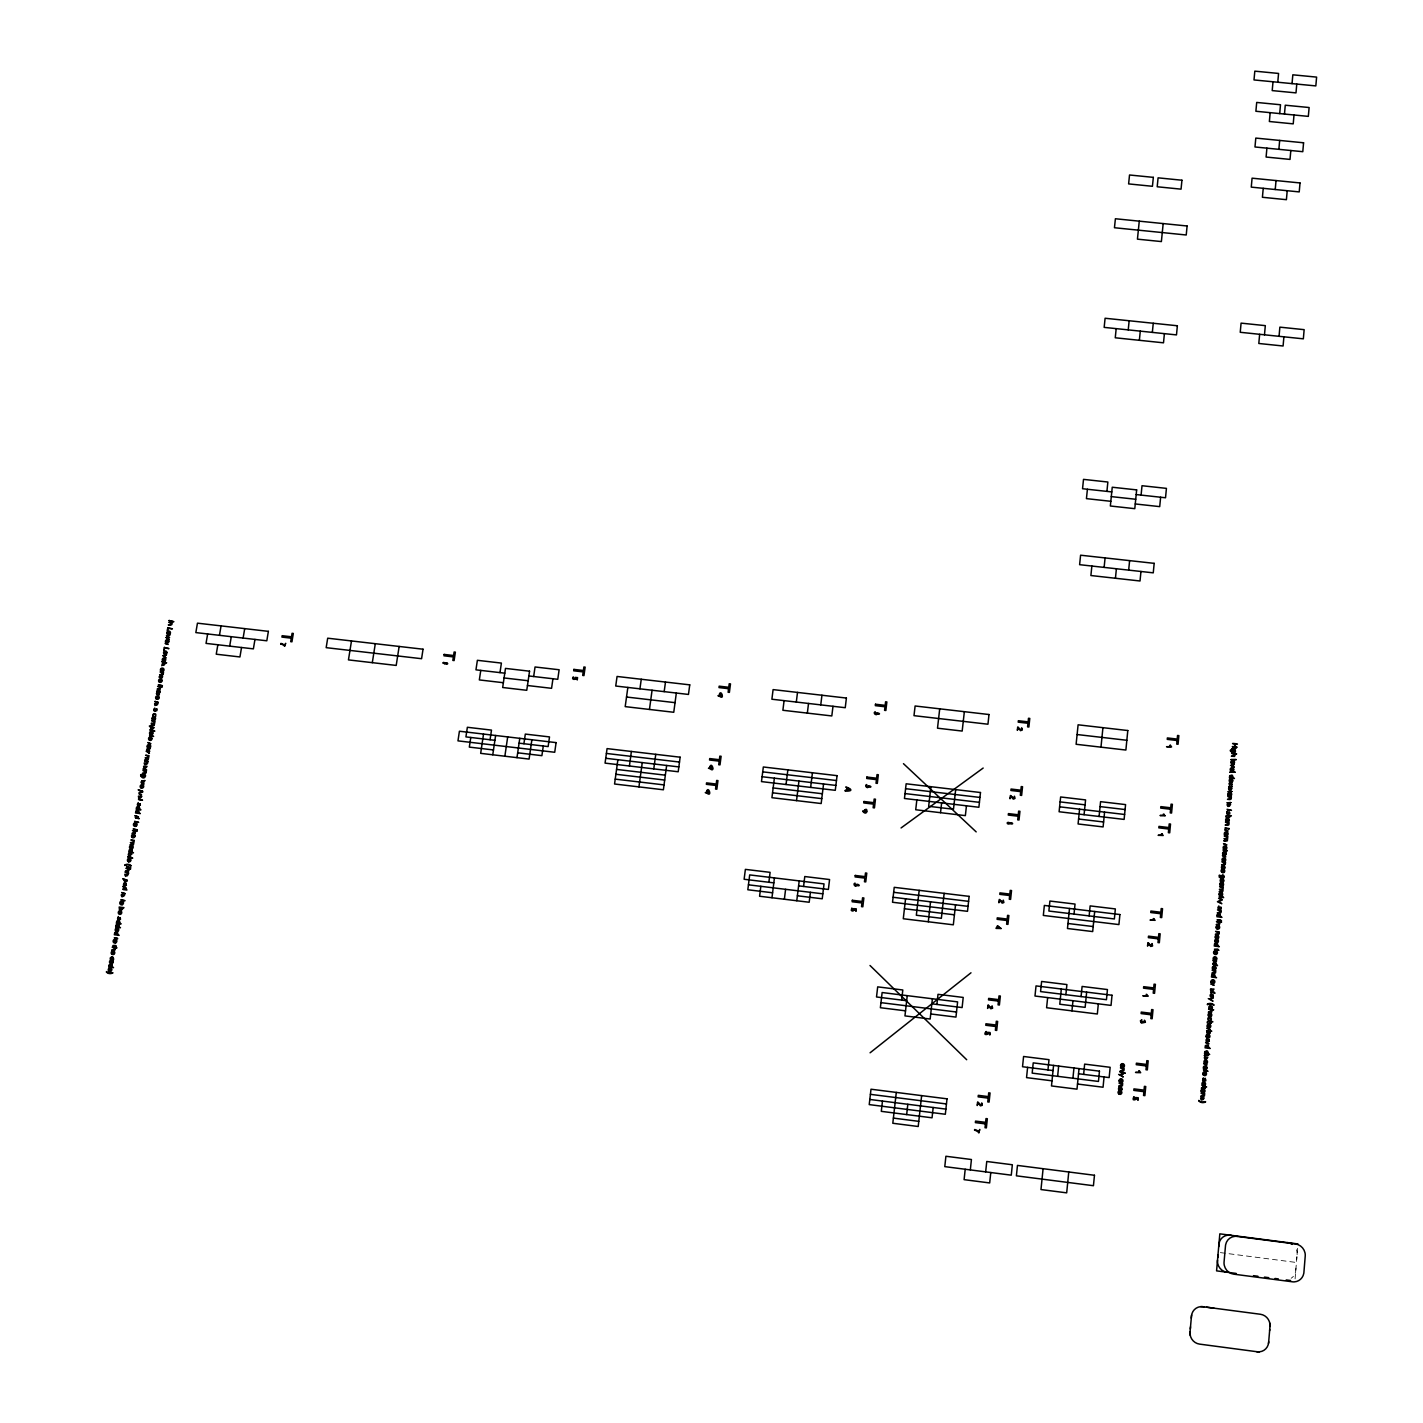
<?xml version="1.0" encoding="UTF-8"?>
<svg xmlns="http://www.w3.org/2000/svg" width="1423" height="1423" viewBox="0 0 1423 1423"><rect width="100%" height="100%" fill="white"/><g stroke="black" fill="none" stroke-linecap="round" stroke-linejoin="round"><path stroke-width="0.75" stroke-dasharray="5 3.75" d="M1295.09 1278.886L1297.598 1248.327M1295.979 1268.124L1295.784 1270.454A11.188 10.655 57.2 0 1 1295.659 1271.486A10.85 10.352 57.2 0 1 1291.141 1278.263M1296.673 1259.711L1296.869 1257.203M1220.383 1252.614L1296.442 1262.486M1297.082 1254.677A11.331 10.797 56.6 0 0 1296.887 1251.279A10.815 10.317 56.6 0 0 1294.663 1246.673"/><path stroke-width="1.5" d="M155.089 709.348L155.089 709.383A4.945 4.66 -43.3 0 0 155.143 710.504L154.645 710.433M118.803 917.799L118.803 917.977A5.052 4.785 -52 0 0 118.838 919.08M1143.363 1021.554L1144.821 1022.283L1144.412 1020.202L1145.426 1022.265L1141.424 1023.101L1140.374 1020.86L1141.886 1019.811L1140.944 1021.927L1142.865 1021.625M162.667 659.81L164.019 658.6L163.574 661.161M163.894 652.837L165.246 651.627L164.801 654.189M165.868 641.488L167.22 640.279L166.776 642.822M157.099 691.809L158.451 690.6L158.006 693.161M854.031 909.493C852.128 912.855 851.915 907.412 851.843 908.07C849.353 913.477 855.472 909.706 855.65 909.279L855.988 911.343L856.29 908.87L853.64 908.639M119.301 917.853L119.301 917.977A6.439 6.083 -52.1 0 0 119.301 919.133L119.745 919.151M125.206 883.896L125.206 883.968A6.421 6.066 -50.7 0 0 125.188 885.231M133.264 843.803L130.382 842.612L133.193 842.274M139.134 803.853L139.134 803.924A6.35 6.012 -47.3 0 0 139.134 805.169L139.579 805.187M1010.383 822.761C1012.589 822.174 1014.19 824.86 1010.188 823.757C1006.239 825.269 1006.168 820.893 1009.903 822.832M155.587 709.294L155.587 709.401A6.279 5.941 -43.3 0 0 155.587 710.557M1227.071 839.908L1223.94 838.698L1226.839 838.36M162.845 673.773L160.105 671.976L163.52 672.368L163.111 674.555M171.507 623.95L168.786 622.171L172.183 622.562L171.756 624.75M1220.596 911.787L1217.519 909.902L1221.183 910.346L1220.934 912.694M1224.918 863.708L1221.859 861.804L1225.523 862.231L1225.239 864.597M1228.494 823.953L1225.434 822.12L1229.081 822.547L1228.832 824.86M1215.171 972.051L1212.094 970.166L1215.776 970.611L1215.527 972.958M1218.657 933.292L1215.58 931.371L1219.262 931.816L1218.977 934.2M1122.071 1084.984L1118.976 1083.063L1122.676 1083.526L1122.409 1085.891M1123.53 1069.883L1120.435 1067.908L1124.134 1068.371L1123.832 1070.79M156.85 705.15L157.971 703.656L156.299 703.638A8.36 7.898 -43.2 0 0 155.943 704.349A4.002 3.771 -43.1 0 1 155.676 704.901C155.552 703.247 153.933 702.073 154.982 705.595M163.77 665.359L164.926 663.954L163.218 663.865A8.325 7.862 -41.5 0 0 162.88 664.577M123.57 896.383L124.708 894.818L123.018 894.836A8.538 8.076 -51.2 0 0 122.663 895.583A4.091 3.86 -51.1 0 1 122.396 896.134C122.609 893.946 119.888 894.053 122.111 896.935M127.145 875.874L128.283 874.345L126.576 874.327A8.52 8.058 -50.4 0 0 126.238 875.056A4.073 3.842 -50.2 0 1 125.953 875.625M140.717 797.805L141.855 796.293L140.166 796.275A8.449 7.987 -47.1 0 0 139.828 797.005A4.038 3.824 -47 0 1 139.543 797.556C139.721 795.421 137.088 795.368 139.241 798.356M145.929 767.886L147.067 766.374L145.377 766.374A8.413 7.969 -45.8 0 0 145.021 767.086A4.02 3.807 -45.7 0 1 144.755 767.637C144.861 765.734 142.282 765.449 144.452 768.42M146.516 764.525L147.672 763.119L145.964 763.013A8.413 7.969 -45.7 0 0 145.608 763.742A4.02 3.807 -45.6 0 1 145.342 764.276C145.484 762.212 142.905 762.159 145.039 765.076M148.028 758.993L145.146 757.872L147.939 757.534M1204.107 1095.159L1200.994 1093.131L1204.712 1093.593L1204.409 1096.066M1222.499 890.638L1219.369 889.357L1222.321 889.001M1230.806 798.356L1227.747 796.435L1231.393 796.862L1231.162 799.086M1268.693 1341.764L1268.64 1342.423A11.277 10.726 60.6 0 1 1268.498 1343.472M1269.618 1330.718L1269.725 1329.456M1217.75 1257.612L1217.963 1255.104M1218.693 1246.726L1218.906 1244.396A11.117 10.637 58.2 0 1 1219.049 1243.364A10.779 10.317 58.2 0 1 1228.12 1235.146A10.672 10.21 58.2 0 1 1229.543 1235.128A16.293 15.6 58.4 0 1 1230.326 1235.217L1231.393 1235.342M1287.21 190.718L1286.41 199.682L1262.414 197.281L1263.233 188.316M1290.821 150.5L1290.021 159.412L1266.096 157.046L1266.915 148.152M1294.005 114.996L1293.222 123.854L1269.369 121.506L1270.17 112.666M1296.78 84.082L1295.997 92.886L1272.198 90.592L1273.016 81.769M1205.494 1101.811L1204.943 1101.615A5.959 5.745 51.8 0 1 1202.079 1101.989A6.635 6.404 51.8 0 1 1198.824 1100.495M1279.046 336.326L1279.864 327.148L1304.144 329.656L1303.343 338.834L1240.233 332.288L1241.087 323.128L1265.314 325.636L1264.478 334.814M1190.322 1328.922L1190.5 1326.805M1191.282 1318.125L1191.478 1315.99A11.206 10.708 61.8 0 1 1191.62 1314.959M1283.902 336.824L1283.084 346.002L1258.804 343.477L1259.64 334.298M1277.765 82.232L1278.565 73.445L1254.819 71.15L1254.001 79.937L1315.83 85.914L1316.613 77.109L1292.831 74.814L1292.031 83.619M1279.704 113.591L1280.504 104.751L1256.705 102.438L1255.886 111.261L1308.324 116.384L1309.124 107.525L1285.271 105.213L1284.471 114.053M1275.221 189.508L1276.04 180.561M1278.868 149.326L1279.668 140.432M1198.806 1100.513L1198.771 1100.975A5.834 5.639 51.9 0 0 1205.566 1101.936M1207.504 1004.264L1207.451 1004.727A6.564 6.35 46.2 0 1 1210.902 1004.051A5.817 5.639 46.2 0 1 1213.499 1005.065L1214.175 1005.1A5.745 5.567 46.1 0 0 1207.398 1004.104M1204.32 1075.379C1205.619 1070.398 1202.15 1073.173 1203.733 1075.29M1204.854 1069.385C1206.117 1064.404 1202.702 1067.286 1204.285 1069.296M1208.607 1027.637C1209.852 1022.675 1206.473 1025.521 1208.038 1027.548M1209.621 1016.538C1210.813 1011.611 1207.469 1014.421 1209.034 1016.449M1213.837 969.614C1215.011 964.705 1211.702 967.515 1213.268 969.525M1214.691 960.187C1215.9 955.26 1212.574 958.106 1214.121 960.098M1216.274 942.542C1217.483 937.65 1214.139 940.443 1215.704 942.453M1216.629 938.629C1217.892 933.773 1214.477 936.512 1216.06 938.54M1217.501 928.863C1218.8 924.007 1215.367 926.729 1216.932 928.774M1220.489 895.743C1221.503 890.923 1218.408 893.697 1219.92 895.654M1221.717 882.153C1222.891 877.315 1219.618 880.108 1221.147 882.082M1222.588 872.477C1223.869 867.639 1220.436 870.396 1222.019 872.388A1.868 1.814 36.3 0 1 1221.734 869.453A1.868 1.814 36.3 0 1 1224.669 870.449A1.868 1.814 36.3 0 1 1222.731 872.744M1223.602 861.253C1224.741 856.45 1221.485 859.154 1223.033 861.164M1224.154 855.063C1225.399 850.278 1222.019 852.946 1223.584 854.992M1224.669 849.282C1225.879 844.497 1222.535 847.165 1224.1 849.193M1227.177 821.569C1228.369 816.731 1225.061 819.559 1226.608 821.48M1230.717 782.116C1231.891 777.349 1228.618 780.089 1230.148 782.045M1231.713 771.053C1232.941 766.321 1229.597 768.954 1231.144 770.981M1232.371 763.813C1233.616 759.082 1230.255 761.75 1231.802 763.742A1.85 1.797 29.1 0 1 1231.518 760.843A1.85 1.797 29.1 0 1 1234.435 761.821A1.85 1.797 29.1 0 1 1232.514 764.08M1119.634 1094.091C1120.915 1089.093 1117.482 1091.957 1119.047 1094.002M1147.863 942.809L1147.543 946.135L1148.379 943.751M1104.052 1076.944L1103.056 1087.225L1077.513 1084.024M1160.634 497.232L1159.709 506.624L1135.252 503.955M1072.924 1078.243L1073.956 1067.979M1081.089 996.58L1082.103 986.441L1107.45 989.554L1106.454 999.693L1040.569 991.582L1041.618 981.461L1066.912 984.574L1065.88 994.695M1089.146 915.914L1090.143 905.9L1115.347 908.923L1114.369 918.956L1048.876 911.04L1049.907 901.044L1075.041 904.067L1074.027 914.082M1099.09 816.464L1100.566 801.665L1125.575 804.6L1124.117 819.417L1059.103 811.75L1060.633 796.969L1085.571 799.904L1084.077 814.685M1068.762 1171.983L1066.681 1192.848L1040.978 1189.557L1043.095 1168.692M1079.043 1068.602L1076.998 1089.164L1051.49 1085.945L1053.571 1065.418M1086.656 992.116L1085.144 1007.359L1059.779 1004.229L1061.327 989.003M1094.678 911.503L1092.686 931.567L1067.463 928.508L1069.509 908.479M1104.586 812.106L1103.11 826.923L1078.083 823.97L1079.577 809.171M1128.67 570.107L1129.613 560.626M1152.345 332.395L1153.253 323.252M1163.178 223.571L1161.381 241.572L1137.439 239.153L1139.272 221.152M1083.632 1074.383L1084.646 1064.119L1110.153 1067.303L1109.157 1077.585L1078.527 1073.742M1141.086 495.097L1142.011 485.723L1166.433 488.374L1165.526 497.765L1136.194 494.564M1098.343 1003.838L1097.329 1013.994L1046.599 1007.733L1047.648 997.594M1140.961 571.477L1140.019 580.993L1090.89 575.532L1091.868 566.034M1164.405 333.658L1163.498 342.818L1115.258 337.785L1116.183 328.642M1104.123 567.386L1105.084 557.905M1128.226 329.887L1129.15 320.762M1057.627 1076.322L1058.659 1066.058M1071.946 1010.864L1072.978 1000.707M1115.436 578.254L1116.397 568.755M1139.361 340.293L1140.285 331.15M1100.975 747.164L1102.932 727.669M1047.968 1069.918L1049 1059.673L1023.582 1056.489L1022.532 1066.734L1053.056 1070.558M1106.916 491.38L1107.859 482.023L1083.508 479.373L1082.547 488.729L1111.79 491.913M1027.602 1067.357L1026.552 1077.62L1052.006 1080.822M1087.403 489.263L1086.443 498.637L1110.829 501.305M978.882 1131.89L979.753 1129.435L978.899 1132.726M985.659 1171.876L986.762 1161.488L1012.34 1164.761L1011.273 1175.167L944.783 1166.629L945.904 1156.259L971.429 1159.514L970.326 1169.902M990.782 1172.534L989.679 1182.94L964.1 1179.649L965.203 1169.261M977.565 1102.131L977.21 1105.529L978.081 1103.092M987.953 1005.083L987.598 1008.445L988.451 1006.025M999.248 899.461L998.893 902.769L999.746 900.385M1010.366 795.528L1010.01 798.765L1010.864 796.418M1017.676 727.135L1017.338 730.355L1018.174 728.042M1211.667 1011.184L1208.305 1012.198L1211.56 1012.429L1211.791 1010.205L1213.677 1009.814L1208.572 1009.192L1211.169 1010.223M1234.666 755.364L1231.375 756.218L1234.577 756.431L1234.897 754.421L1236.64 753.905L1231.642 753.336L1234.168 754.315M1232.051 784.624L1229.828 783.397L1229.685 785.638L1229.01 783.379L1231.873 783.041L1231.784 785.051M1219.547 923.616L1216.203 924.576L1219.44 924.79L1219.653 922.62L1221.539 922.211L1216.469 921.606L1219.031 922.62M1212.005 1007.662L1209.639 1006.435L1209.888 1008.8M921.642 1095.603L918.209 1126.5L892.808 1123.263L896.294 1092.402M932.403 998.768L930.162 1019.028L904.957 1015.897L907.251 995.655M944.143 893.342L941.368 918.297L916.341 915.256L919.169 890.336M955.669 789.605L953.481 809.242L928.668 806.307L930.891 786.688M964.349 711.678L962.179 731.066L937.508 728.202L939.714 708.832M936.885 1004.442L938.006 994.321L963.211 997.434L962.108 1007.573L931.852 1003.82M933.186 1107.503L932.047 1117.802L881.299 1111.345L882.473 1101.064M955.527 904.832L953.321 924.808L903.285 918.742L905.562 898.785M966.448 805.792L965.363 815.628L915.718 809.758L916.839 799.939M1222.197 900.065L1217.892 901.417M145.697 772.315L142.94 770.483L146.391 770.91L145.946 773.151M901.648 1000.084L902.805 989.981L877.689 986.868L876.515 996.972L906.682 1000.707M906.664 1114.565L907.821 1104.284M928.294 921.766L930.535 901.808M940.532 812.693L941.635 802.857M810.399 892.31L809.189 902.253L759.58 896.241L760.825 886.316M823.561 783.966L821.178 803.533L771.924 797.698L774.379 778.168M832.989 706.288L831.815 715.947L782.881 710.273L784.091 700.632M784.375 899.247L785.585 889.322M796.542 800.615L798.943 781.067M807.339 713.119L808.531 703.46M796.773 900.741L799.21 880.89M810.648 787.399L812.444 772.76M820.751 704.883L821.943 695.242M803.568 886.458L804.778 876.532L829.573 879.539L828.382 889.446L798.605 885.853M768.865 882.26L770.11 872.352L745.385 869.382L744.122 879.272L773.827 882.865M771.978 897.735L774.432 877.902M786.047 784.5L787.862 769.861M796.311 702.055L797.503 692.414M443.229 663.136L445.274 663.758L443.656 662.478M666.64 765.467L663.385 789.783L614.558 784.002L617.884 759.722M676.334 693.037L673.755 712.283L625.195 706.626L627.845 687.434M653.78 768.882L655.754 754.332M664.185 691.631L665.484 682.044M629.411 766.001L631.385 751.469M639.941 688.821L641.257 679.251M638.945 786.883L642.253 762.586M649.457 709.454L652.072 690.226M868.226 786.243C866.269 788.929 866.518 784.233 866.749 784.553C864.099 785.087 866.998 789.089 868.51 787.115C873.242 787.684 869.862 785.407 868.226 785.763M856.61 884.786C854.494 887.525 855.045 882.705 854.992 883.114C852.537 883.647 855.294 887.756 856.842 885.586C861.466 886.618 858.354 883.772 856.593 884.306M876.835 713.314C874.469 716.143 875.732 710.628 875.003 711.82C872.797 712.816 875.945 715.805 877.155 714.239C881.904 714.488 878.276 712.674 876.835 712.834M543.284 746.008L541.896 755.666L517.67 752.803M552.942 678.753L551.573 688.323L527.453 685.512M516.976 757.641L519.786 738.324M523.913 743.731L525.318 734.09L549.509 736.918L548.14 746.577L519.075 743.162M533.661 676.512L535.048 666.978L559.132 669.753L557.763 679.305L528.858 675.961M531.882 739.747L529.089 759.082L480.672 753.354L483.535 734.072M492.767 754.777L495.613 735.495M504.863 756.218L507.691 736.918M490.063 739.747L491.486 730.106L467.367 727.278L465.926 736.901L494.902 740.316M499.989 672.617L501.394 663.082L477.381 660.308L475.958 669.842L504.791 673.168M470.764 737.47L469.323 747.111L493.479 749.957M480.761 670.393L479.338 679.927L503.386 682.72M162.24 677.419C153.737 678.326 165.495 672.688 161.902 677.953M138.138 789.854L142.834 791.313L138.974 790.227M154.022 724.52L151.158 723.329L153.915 722.991M399.151 646.451L396.199 665.43L348.457 659.898L351.481 640.955M372.31 662.673L375.298 643.694M575.319 678.38C573.327 681.261 573.398 676.387 573.256 676.868C570.641 680.639 576.742 679.465 576.92 678.006L577.222 679.981L577.56 677.597L574.999 677.401M280.776 644.014L280.882 643.409A6.902 6.581 -39.1 0 1 284.671 645.597M284.725 645.544L285.667 643.303L284.707 646.309A7.24 6.884 -39.1 0 0 280.776 644.05M254.966 639.425L253.383 648.87L206.033 643.392L207.651 633.947M229.69 646.131L231.291 636.686M241.536 647.501L239.936 656.964L216.243 654.206L217.861 644.761M243.12 638.055L244.703 628.628M219.462 635.316L221.063 625.889M125.028 865.095L124.957 865.522A6.332 5.994 -50.1 0 1 128.266 864.864A5.621 5.318 -50.1 0 1 130.667 865.842L131.307 865.86A5.55 5.247 -50 0 0 124.939 864.935M109.607 971.269C111.19 966.519 107.739 969.116 109.055 971.18M112.542 954.335C114.071 949.621 110.709 952.2 112.008 954.246M116.561 931.336C118.109 926.604 114.694 929.237 116.01 931.247M119.55 914.135C121.097 909.422 117.7 912.054 118.998 914.046A1.85 1.743 -51.8 0 1 118.981 911.147A1.85 1.743 -51.8 0 1 121.72 912.143A1.85 1.743 -51.8 0 1 119.657 914.402M128.675 861.68C130.24 857.055 126.825 859.528 128.141 861.609A1.832 1.743 -49.7 0 1 128.123 858.727A1.832 1.743 -49.7 0 1 130.827 859.705A1.832 1.743 -49.7 0 1 128.799 861.947M132.89 837.507L133.335 834.874L131.983 836.208M141.517 787.897L141.98 785.3L140.61 786.581M149.824 740.173L150.269 737.594L148.917 738.839M150.802 734.606L151.247 732.027L149.895 733.272M156.975 699.067L157.419 696.505L156.068 697.75M159.927 682.115L160.372 679.554L159.02 680.745M112.719 972.816L112.132 972.656A5.763 5.425 -54 0 1 109.446 973.012A6.421 6.048 -54 0 1 106.494 971.571L106.387 972.034A5.639 5.318 -54 0 0 112.773 972.941M1210.955 1019.206L1208.714 1017.854L1208.856 1020.291M1207.095 1062.109L1204.747 1060.793L1204.996 1063.194M160.337 688.216L157.117 689.123L160.141 689.319L160.586 687.327L162.329 686.882L157.597 686.331L159.874 687.238M135.238 832.508L131.983 833.362L135.06 833.576L135.505 831.53L137.266 831.085L132.481 830.498L134.776 831.441M128.657 870.325L125.402 871.161L128.479 871.374L128.977 869.382L130.703 868.866L125.9 868.279L128.212 869.24M114.943 949.194L111.652 950.119L114.747 950.351L115.245 948.323L116.988 947.807L112.168 947.202L114.48 948.18M126.06 888.272L126.914 890.069L123.196 889.606M1210.333 994.713L1210.76 996.153M1203.022 1085.144L1202.809 1082.725L1205.103 1084.13M1222.499 868.777L1222.304 866.429L1224.58 867.71M1135.501 1097.524L1138.222 1097.773L1137.973 1100.335L1137.564 1098.2C1137.03 1099.303 1130.573 1102.06 1134.184 1096.724C1132.139 1097.24 1135.376 1101.491 1135.839 1097.987M1119.581 1090.267L1119.385 1087.848L1121.662 1089.253M987.384 1032.298L990.07 1032.547L989.803 1035.072L989.43 1032.973C988.807 1034.414 982.101 1036.264 986.228 1031.497C984.574 1031.622 986.175 1036.157 987.775 1033.116M150.34 727.58L151.994 729.448L153.915 727.829M123.783 880.179L125.349 882.189L127.358 880.517M1206.313 1039.413L1206.722 1040.889M1220.24 875.394C1216.665 873.615 1222.161 883.007 1224.296 876.621C1222.891 872.495 1220.863 877.457 1219.315 877.279M1218.248 906.931L1218.657 908.354M1231.553 749.957C1226.733 749.921 1236.623 755.951 1235.324 750.277C1232.745 746.613 1231.446 754.688 1231.091 750.17M154.075 708.992L154.075 709.988M447.569 663.972L446.591 664.274M1226.786 811.91L1228.067 813.476A5.105 4.927 32.4 0 1 1227.942 812.462L1227.907 812.248M157.473 693.09L157.259 692.201M156.441 698.995L156.192 698.035M140.984 787.808L140.77 786.901M132.339 837.418L132.126 836.493M166.242 642.751L166.1 641.951M163.04 661.072L162.809 660.147M159.394 682.026L159.18 681.137M141.838 774.646C138.333 773.187 143.421 781.867 145.608 775.82C144.79 772.227 141.944 775.66 141.517 776.353M137.604 803.55L137.64 804.653M123.676 883.594L123.712 884.732M1202.755 1078.847L1203.164 1080.342M1202.417 1099.641L1202.773 1098.769M1230.77 788.822L1230.29 789.996M1229.259 805.062L1228.814 806.112M1206.579 1057.663L1206.064 1058.908M113.253 958.871C111.545 953.944 110.3 962.837 110.229 957.981C114.107 953.641 113.947 962.357 113.075 959.138M1205.832 1080.786L1205.121 1078.189L1205.352 1079.061M123.267 895.707L122.894 896.454M117.771 917.479L117.807 918.635M156.477 704.616L156.192 705.185M145.822 766.801L145.253 767.958M140.61 796.72L140.023 797.912M1229.828 813.707L1229.347 812.035M140.361 805.329L139.97 803.621M1233.118 777.278L1232.318 775.233L1229.721 775.66L1229.419 777.901L1234.435 778.488L1232.692 777.669M1209.354 1041.369L1208.91 1039.626M1208.856 1040.996L1208.999 1039.768M1213.357 996.669L1212.912 994.873M120.119 918.92L120.35 917.924M1221.254 908.835L1220.792 907.074M1219.796 875.59L1219.813 876.977M120.51 919.365L120.137 917.55M141.428 774.806L141.162 775.944M1208.269 1053.251L1207.558 1051.081L1204.801 1051.579L1204.552 1053.82L1209.657 1054.461L1207.878 1053.607M1215.171 976.498L1214.53 974.381L1211.809 974.719L1211.471 977.067L1216.558 977.69L1214.78 976.836M156.797 710.735L156.886 708.69M1212.858 996.278L1213.036 995.086M156.37 710.379L156.619 709.348M126.398 885.462L126.042 883.665M1220.596 916.163L1219.831 914.028L1217.181 914.491L1216.914 916.732L1221.966 917.355L1220.205 916.519M119.888 922.744L119.479 920.663L116.793 921.09L116.33 923.278L121.133 923.883L119.514 923.065M128.55 853.658C126.683 857.002 134.1 856.361 129.226 855.472M139.223 792.326C137.373 795.653 144.755 794.977 139.881 794.087M117.878 934.253L117.469 932.154L114.783 932.563L114.338 934.751L119.141 935.356L117.522 934.537M112.257 966.502L111.919 964.403L109.233 964.705L108.717 967L113.538 967.604L111.919 966.786M125.918 875.643C126.167 873.615 123.481 873.384 125.686 876.426M1217.91 945.53L1217.359 943.413L1214.566 943.751L1214.264 946.046L1219.333 946.669L1217.572 945.833M139.863 805.062L140.166 803.995M1220.756 908.461L1220.952 907.394M139.721 808.726L139.258 806.663L136.608 807.143L136.199 809.242L140.966 809.829L139.347 809.029M139.063 812.48L138.6 810.416L135.95 810.897L135.541 813.013L140.308 813.582L138.707 812.782M1208.732 1047.364L1208.269 1045.211L1205.406 1045.531L1205.085 1047.844L1210.208 1048.484L1208.412 1047.63M132.232 851.701L131.877 849.656L129.191 849.993L128.71 852.199L133.495 852.786L131.877 851.986M125.953 885.088L126.238 884.039M119.176 926.622L118.803 924.488L116.117 924.897L115.654 927.102L120.475 927.707L118.856 926.889M1205.263 1080.484L1205.477 1079.274M1204.89 1084.415L1204.356 1085.251M1121.449 1089.538L1120.915 1090.374M1206.9 1062.43L1206.348 1063.301M1229.259 813.458L1229.508 812.337M870.076 1052.807L970.984 972.798M901.061 827.955L983.168 768.046M155.32 715.947C157.081 717.477 154.342 711.447 153.026 715.502C153.044 719.006 151.763 711.269 155.872 714.293M1215.669 962.108L1216.647 960.881L1214.762 961.895L1212.983 960.329L1214.281 962.215L1212.663 963.762L1214.744 962.642L1216.363 964.118L1215.616 962.642M1209.497 998.786L1213.321 997.843L1210.457 999.142L1213.019 1001.205L1208.287 998.626M1119.794 1074.543L1123.636 1073.6L1120.47 1074.934L1123.298 1076.998L1118.603 1074.418M141.873 780.871C152.012 780.053 134.242 780.978 144.114 784.037C137.889 782.614 148.33 782.543 142.069 780.942M1205.299 1059.388C1203.324 1057.751 1205.05 1055.083 1205.512 1058.534A4.251 4.109 49.4 0 0 1205.743 1057.947A8.894 8.591 49.4 0 1 1206.064 1057.182L1207.86 1057.2L1206.829 1058.819M1201.706 1100.139C1199.447 1098.52 1201.439 1095.799 1201.848 1099.285A4.269 4.127 52 0 0 1202.079 1098.698A8.929 8.627 51.9 0 1 1202.399 1097.916L1204.196 1097.951L1203.164 1099.57M1227.053 809.278L1231.464 810.363L1227.587 809.9M1219.191 896.508L1222.446 896.401L1223.638 897.611L1219.724 897.148M1217.074 919.863L1220.347 919.756L1221.539 920.983L1217.626 920.503M1214.442 949.194L1217.714 949.088L1218.906 950.315L1214.975 949.835M1213.054 964.492L1216.327 964.385L1217.519 965.612L1213.606 965.132M1210.582 992.027L1213.855 991.92L1215.046 993.165L1211.115 992.685M1229.561 790.494C1227.515 788.858 1229.276 786.421 1229.739 789.676A4.109 3.984 30.6 0 0 1229.97 789.107A8.627 8.325 31.1 0 1 1230.272 788.378L1232.033 788.378L1230.984 789.925M1228.138 806.556C1225.95 804.475 1227.924 802.821 1228.28 805.756A4.127 3.984 31.7 0 0 1228.511 805.187A8.627 8.342 32.1 0 1 1228.814 804.44L1230.593 804.457L1229.543 806.005M1211.471 991.226C1209.337 989.643 1211.151 986.975 1211.649 990.39A4.216 4.073 44.8 0 0 1211.88 989.803A8.823 8.52 44.8 0 1 1212.2 989.038L1213.997 989.056L1212.965 990.657M1227.426 810.897L1226.679 813.369M124.352 882.598L123.427 885.07M158.362 684.676L162.435 685.708L158.771 685.281M149.54 735.335L153.613 736.385L149.949 735.94M1210.955 993.699L1210.19 996.242M138.422 799.121L142.531 800.188L138.849 799.744M135.221 817.531L139.329 818.599L135.647 818.136M134.562 821.284L138.671 822.352L134.989 821.907M133.246 828.809L137.373 829.876L133.673 829.431M126.683 866.589L130.809 867.674L127.092 867.212M122.769 888.984L125.26 888.557M120.919 899.621L125.064 900.706L121.346 900.261M114.267 937.828C118.909 936.957 118.714 940.478 114.694 938.469M112.933 945.495C117.575 944.605 117.38 948.145 113.36 946.135M1203.307 1095.835L1200.727 1096.172L1203.431 1096.493M154.751 708.014L153.844 710.397M1229.97 798.997L1227.498 799.335L1230.13 799.619M1227.747 824.7L1225.167 825.038L1227.818 825.322M1224.171 864.401L1221.592 864.739L1224.242 865.042M1219.76 912.534L1217.252 912.855L1219.92 913.175M1217.91 934.004L1215.313 934.324L1217.981 934.644M1214.424 972.816L1211.827 973.154L1214.495 973.457M1206.917 1038.416L1206.17 1040.978M1122.765 1070.612L1120.15 1070.932L1122.836 1071.252M1203.36 1077.834L1202.613 1080.431M1121.217 1085.767L1118.691 1086.087L1121.377 1086.407M170.707 624.608L168.288 624.928L170.742 625.195M162.044 674.431L159.625 674.751L162.062 675.036M144.897 773.009L142.442 773.329L144.915 773.614M1226.359 840.513L1223.744 840.833L1227.32 840.851L1227.836 836.386L1224.189 835.959L1226.786 836.991M1221.717 891.189L1219.173 891.51L1222.766 891.527L1223.282 887.027L1219.618 886.6L1222.25 887.65M140.201 792.522L142.691 792.202L140.29 791.917M129.529 853.871L131.912 854.156L129.653 853.266M153.186 725.054L150.802 725.356L154.2 725.374L155.054 721.087L151.621 720.678L153.933 721.621M147.174 759.615L144.79 759.918L148.188 759.935L149.041 755.631L145.608 755.222L147.921 756.164M138.28 802.59L137.373 805.009M132.499 844.39L130.009 844.693L133.442 844.711L134.313 840.353L130.845 839.926L133.193 840.886M1218.853 905.917L1218.106 908.443M154.164 711.002L155.712 711.18M1227.071 813.992L1228.725 814.169M137.693 805.614L139.258 805.792M1218.515 909.066L1220.169 909.261M123.748 885.675L125.313 885.871M1210.599 996.883L1212.271 997.078M117.842 919.578L119.425 919.774M1206.562 1041.636L1208.234 1041.832M1203.004 1081.071L1204.694 1081.267M118.447 916.501L117.522 918.956M1111.31 496.609L1135.732 499.26M1077.104 734.535L1126.838 740.28M1170.471 745.35L1169.884 745.278A3.842 3.718 26.6 0 0 1170.506 746.577L1166.54 746.719L1171.591 746.915A3.113 3.024 26.6 0 1 1170.524 745.332M504.08 677.953L528.146 680.745M626.511 697.021L675.036 702.66M1060.117 801.896L1085.073 804.831M1100.068 806.592L1125.095 809.545M606.394 753.443L679.5 762.052M762.71 771.853L836.475 780.533M905.597 788.68L979.949 797.431M1059.619 806.823L1124.597 814.472M1228.992 829.129L1224.901 828.026L1229.223 828.56M605.718 758.281L678.842 766.908M762.105 776.727L835.888 785.425M905.028 793.572L979.415 802.341M1078.581 819.025L1103.59 821.978M616.55 769.416L665.341 775.179M773.151 787.933L822.369 793.749M1162.057 833.914L1161.47 833.842A3.878 3.771 33.1 0 0 1162.093 835.159L1158.109 835.301L1163.196 835.497A3.148 3.059 33.1 0 1 1162.129 833.914M615.892 774.272L664.683 780.053M772.547 792.807L821.783 798.641M615.216 779.128L664.043 784.909M150.909 726.868L149.326 726.086L153.737 727.349M1153.413 918.618L1154.017 918.689A3.166 3.077 40.1 0 0 1155.12 920.325L1150.033 920.076L1154.053 919.934A3.913 3.807 40 0 1 1153.43 918.618M893.662 892.31L968.601 901.346M893.093 897.273L968.049 906.344M748.445 884.821L822.814 893.822M1067.979 923.491L1093.184 926.551M772.582 892.772L747.822 889.766L749.69 874.914L824.024 883.896L822.227 898.785L797.378 895.779M904.423 908.746L954.424 914.811M124.317 879.539L122.734 878.738L127.216 880.108M880.962 1002.646L956.505 1012.02M905.526 1010.828L880.375 1007.715L882.135 992.543L957.608 1001.881L955.954 1017.089L930.713 1013.959M1204.16 1070.203L1208.038 1071.323L1204.071 1070.825M1138.951 1070.932L1139.556 1071.003A3.237 3.131 52.3 0 0 1140.677 1072.675L1135.518 1072.408L1139.574 1072.284A3.984 3.86 52.3 0 1 1138.969 1070.932M1202.755 1085.785L1206.633 1086.905L1202.666 1086.407M870.414 1094.34L946.455 1103.963M869.827 1099.463L945.886 1109.104M893.395 1118.104L918.778 1121.342M1237.619 1236.48L1237.121 1236.427A16.631 15.902 58.2 0 0 1236.32 1236.338M1297.954 1243.951L1219.831 1233.848L1216.576 1270.864L1236.16 1273.425M1237.85 1236.516L1295.464 1243.969A11.028 10.53 56.4 0 1 1304.998 1252.809A11.544 11.01 56.4 0 1 1305.211 1256.278L1303.913 1272.358A11.402 10.868 57.1 0 1 1303.77 1273.425A11.064 10.548 57.1 0 1 1294.503 1281.856A10.957 10.441 57.1 0 1 1293.062 1281.874A16.72 15.938 56.8 0 1 1292.262 1281.785L1233.759 1274.172A11.01 10.53 58.7 0 1 1224.278 1265.296A11.526 11.028 58.7 0 1 1224.082 1261.827L1225.488 1245.801A11.331 10.85 58 0 1 1225.63 1244.751A10.993 10.53 58 0 1 1234.879 1236.356A10.886 10.406 58 0 1 1236.32 1236.338M1253.467 1275.666L1257.932 1276.253M1264.46 1277.107L1268.8 1277.676M1274.99 1278.477L1278.316 1278.903M1286.214 1279.935L1290.572 1280.504M1206.508 1307.186L1213.961 1308.164M1256.651 1351.69L1257.149 1351.743A16.542 15.742 60.4 0 0 1257.932 1351.832A10.833 10.299 60.6 0 0 1259.373 1351.814M1204.036 1306.865L1202.951 1306.723A16.436 15.706 62 0 0 1202.168 1306.634A10.761 10.281 61.8 0 0 1200.745 1306.652M1227.249 850.509L1222.926 849.976L1227.017 851.079M1218.924 908.461L1219.511 908.55A5.158 4.981 38.9 0 1 1219.369 907.518L1219.333 907.269M138.173 805.044L138.689 805.116A4.998 4.714 -47.3 0 1 138.636 804.12M1206.9 1040.978L1207.576 1041.102A5.23 5.052 48.1 0 1 1207.433 1040.053M1203.36 1080.431L1204.018 1080.537A5.265 5.087 50.6 0 1 1203.894 1079.488M1210.973 996.26L1211.596 996.367A5.212 5.034 45.1 0 1 1211.471 995.317L1211.435 995.015M124.157 885.07L124.744 885.177A5.034 4.767 -50.7 0 1 124.708 884.163L124.69 883.914M150.162 743.553L147.814 742.557L150.927 743.695M1226.057 844.675L1223.495 843.661L1226.928 844.888M1206.277 1064.635L1203.662 1063.568L1207.184 1064.884M1224.99 856.646L1222.41 855.614L1225.861 856.859M1221.147 899.265L1218.568 898.233L1222.019 899.478M167.434 644.317L165.086 643.356L168.181 644.459M1227.32 830.819L1224.741 829.805L1228.174 831.032M1208.18 1043.539L1205.566 1042.472L1209.07 1043.788M1213.445 984.983L1210.848 983.933L1214.317 985.214M1209.461 1029.238L1206.864 1028.189L1210.333 1029.469M158.665 694.673L156.317 693.695L159.429 694.815M125.117 887.507L122.734 886.493L125.918 887.685M1221.396 900.35C1213.944 901.346 1228.707 906.415 1217.412 901.755M161.795 665.733L162.702 663.047L162.596 665.11A3.984 3.753 -41.5 0 0 162.862 664.577M164.125 653.299L164.268 654.1A1.797 1.69 -41 0 1 164.232 651.325A1.797 1.69 -41 0 1 166.918 652.268A1.797 1.69 -41 0 1 164.908 654.438M903.463 763.671L976.178 831.886M870.004 965.488L966.697 1059.726M150.038 733.628L150.269 734.535A1.814 1.708 -44.3 0 1 150.233 731.707A1.814 1.708 -44.3 0 1 152.937 732.667A1.814 1.708 -44.3 0 1 150.909 734.873M149.059 739.16L149.29 740.102A1.814 1.708 -44.6 0 1 149.273 737.274A1.814 1.708 -44.6 0 1 151.959 738.235A1.814 1.708 -44.6 0 1 149.931 740.44M1018.619 728.505L1020.558 730.675L1022.319 729.946L1021.661 727.811L1021.429 730.088L1019.437 728.701M1148.841 944.249L1150.78 946.455L1152.594 945.886L1152.025 943.556L1151.616 945.939L1149.624 944.321A3.433 3.344 42.5 0 0 1148.325 942.88M1011.308 796.916L1013.265 799.086L1015.044 798.374L1014.368 796.204L1014.172 798.499L1012.198 797.2M1000.191 900.884L1002.094 903.071L1003.891 902.502L1003.286 900.172L1003.037 902.52L1000.956 900.972M988.914 1006.523L990.817 1008.765L992.631 1008.195L992.098 1005.848L991.689 1008.231L989.679 1006.612M978.544 1103.59L980.465 1105.867L982.279 1105.297L981.745 1102.914L981.301 1105.333L979.309 1103.697A3.469 3.397 64.7 0 0 978.028 1102.202M447.071 663.1C444.972 665.003 438.729 660.948 447.64 663.349M1211.951 994.962L1211.969 995.282A6.635 6.404 45.1 0 0 1212.076 996.438M1207.931 1039.679L1207.949 1040.017A6.67 6.439 48.1 0 0 1208.056 1041.174M1204.374 1079.114L1204.392 1079.452A6.688 6.457 50.6 0 0 1204.498 1080.608M1228.423 812.142L1228.44 812.426A6.492 6.279 32.4 0 0 1228.529 813.547M1010.81 795.582A3.344 3.291 25 0 1 1011.913 797.04M1018.121 727.206A3.326 3.255 18.5 0 1 1019.224 728.647M999.711 899.532A3.38 3.326 39.7 0 1 1000.814 901.026M1231.091 771.07A1.85 1.797 29.6 0 1 1230.877 768.082A1.85 1.797 29.6 0 1 1233.777 769.06A1.85 1.797 29.6 0 1 1231.856 771.319M1230.095 782.134A1.85 1.797 30.2 0 1 1229.881 779.146A1.85 1.797 30.2 0 1 1232.78 780.124A1.85 1.797 30.2 0 1 1230.859 782.383M1226.537 821.569A1.868 1.797 32.8 0 1 1226.324 818.563A1.868 1.797 32.8 0 1 1229.241 819.559A1.868 1.797 32.8 0 1 1227.32 821.836M1224.047 849.282A1.868 1.814 34.7 0 1 1223.833 846.258A1.868 1.814 34.7 0 1 1226.751 847.254A1.868 1.814 34.7 0 1 1224.812 849.549M1223.531 855.081A1.868 1.814 35.1 0 1 1223.3 852.057A1.868 1.814 35.1 0 1 1226.217 853.053A1.868 1.814 35.1 0 1 1224.296 855.348M1222.98 861.253A1.868 1.814 35.5 0 1 1222.748 858.229A1.868 1.814 35.5 0 1 1225.665 859.225A1.868 1.814 35.5 0 1 1223.744 861.52M1222.375 868.991A1.779 1.725 36.1 0 1 1221.895 866.305A1.779 1.725 36.1 0 1 1224.652 866.5A1.779 1.725 36.1 0 1 1223.94 869.115M1221.094 882.171A1.868 1.814 37 0 1 1220.863 879.129A1.868 1.814 37 0 1 1223.798 880.143A1.868 1.814 37 0 1 1221.859 882.438A1.957 1.903 37.3 0 0 1219.885 885.07A1.957 1.903 37.3 0 0 1223.211 885.551A1.957 1.903 37.3 0 0 1221.877 882.473M1219.867 895.761A1.885 1.814 38 0 1 1219.636 892.701A1.885 1.814 38 0 1 1222.57 893.715A1.885 1.814 38 0 1 1220.632 896.01M1219.973 908.621A6.564 6.35 38.9 0 1 1219.885 907.483M1216.878 928.863A1.885 1.832 40.3 0 1 1216.665 925.804A1.885 1.832 40.3 0 1 1219.6 926.818A1.885 1.832 40.3 0 1 1217.661 929.13M1216.007 938.646A1.885 1.832 41 0 1 1215.776 935.569A1.885 1.832 41 0 1 1218.711 936.601A1.885 1.832 41 0 1 1216.772 938.913M1215.651 942.56A1.885 1.832 41.3 0 1 1215.42 939.482A1.885 1.832 41.3 0 1 1218.355 940.514A1.885 1.832 41.3 0 1 1216.416 942.826M1214.05 960.187A1.885 1.832 42.6 0 1 1213.837 957.128A1.885 1.832 42.6 0 1 1216.772 958.141A1.885 1.832 42.6 0 1 1214.833 960.472M1213.214 969.614A1.903 1.832 43.2 0 1 1212.983 966.537A1.903 1.832 43.2 0 1 1215.936 967.569A1.903 1.832 43.2 0 1 1213.979 969.881M1209.763 1009.032A1.814 1.761 46 0 1 1209.283 1006.274A1.814 1.761 46 0 1 1212.058 1006.488A1.814 1.761 46 0 1 1211.329 1009.156M1208.981 1016.538A1.903 1.85 46.5 0 1 1208.767 1013.443A1.903 1.85 46.5 0 1 1211.72 1014.474A1.903 1.85 46.5 0 1 1209.763 1016.822M1208.732 1020.504A1.814 1.761 46.8 0 1 1208.252 1017.747A1.814 1.761 46.8 0 1 1211.026 1017.961A1.814 1.761 46.8 0 1 1210.297 1020.629M1207.985 1027.637A1.903 1.85 47.3 0 1 1207.753 1024.524A1.903 1.85 47.3 0 1 1210.724 1025.556A1.903 1.85 47.3 0 1 1208.767 1027.904M1204.872 1063.408A1.832 1.761 49.7 0 1 1204.392 1060.633A1.832 1.761 49.7 0 1 1207.166 1060.846A1.832 1.761 49.7 0 1 1206.437 1063.532M1204.214 1069.385A1.921 1.85 50 0 1 1204 1066.272A1.921 1.85 50 0 1 1206.971 1067.303A1.921 1.85 50 0 1 1204.996 1069.669M1203.396 1069.883A1.779 1.725 50.3 0 1 1204.16 1069.722M1203.68 1075.379A1.921 1.85 50.4 0 1 1203.467 1072.248A1.921 1.85 50.4 0 1 1206.419 1073.298A1.921 1.85 50.4 0 1 1204.463 1075.646M1202.897 1085.375A1.832 1.761 51 0 1 1202.399 1082.583A1.832 1.761 51 0 1 1205.21 1082.814A1.832 1.761 51 0 1 1204.463 1085.5M1201.99 1085.464A1.797 1.725 51.3 0 1 1202.755 1085.304M988.416 1005.154A3.415 3.362 55.2 0 1 989.519 1006.666M978.882 1132.744A7.72 7.542 66.9 0 0 974.559 1130.2L974.648 1129.524A7.364 7.186 66.8 0 1 978.828 1131.943M109.002 971.269A1.868 1.761 -54.1 0 1 109.037 968.245A1.868 1.761 -54.1 0 1 111.777 969.259A1.868 1.761 -54.1 0 1 109.713 971.535M111.937 954.353A1.85 1.761 -53.4 0 1 111.99 951.347A1.85 1.761 -53.4 0 1 114.729 952.343A1.85 1.761 -53.4 0 1 112.666 954.602M115.957 931.336A1.85 1.743 -52.5 0 1 115.992 928.347A1.85 1.743 -52.5 0 1 118.732 929.344A1.85 1.743 -52.5 0 1 116.668 931.603M132.286 837.507A1.832 1.725 -48.7 0 1 132.321 834.554A1.832 1.725 -48.7 0 1 135.043 835.532A1.832 1.725 -48.7 0 1 132.997 837.756M140.93 787.915A1.814 1.725 -46.6 0 1 140.966 784.98A1.814 1.725 -46.6 0 1 143.67 785.941A1.814 1.725 -46.6 0 1 141.642 788.164M156.388 699.084A1.797 1.708 -42.8 0 1 156.423 696.185A1.797 1.708 -42.8 0 1 159.109 697.128A1.797 1.708 -42.8 0 1 157.099 699.333M157.419 693.179A1.797 1.708 -42.6 0 1 157.455 690.297A1.797 1.708 -42.6 0 1 160.141 691.24A1.797 1.708 -42.6 0 1 158.131 693.428M159.34 682.115A1.797 1.69 -42.1 0 1 159.376 679.233A1.797 1.69 -42.1 0 1 162.062 680.176A1.797 1.69 -42.1 0 1 160.052 682.364M162.987 661.161A1.797 1.69 -41.3 0 1 163.022 658.298A1.797 1.69 -41.3 0 1 165.708 659.223A1.797 1.69 -41.3 0 1 163.698 661.41M166.171 642.84A1.797 1.69 -40.5 0 1 166.206 639.976A1.797 1.69 -40.5 0 1 168.892 640.919A1.797 1.69 -40.5 0 1 166.882 643.089M1119.456 1090.498A1.814 1.761 54.4 0 1 1118.976 1087.706A1.814 1.761 54.4 0 1 1121.769 1087.937A1.814 1.761 54.4 0 1 1121.022 1090.623M1118.994 1094.091A1.921 1.85 54.7 0 1 1118.798 1090.961A1.921 1.85 54.7 0 1 1121.751 1092.01A1.921 1.85 54.7 0 1 1119.776 1094.358M1227 1272.233A10.797 10.335 58.9 0 1 1217.714 1263.535A11.295 10.815 58.8 0 1 1217.519 1260.138M1287.513 1242.599A10.815 10.317 56.6 0 1 1292.209 1244.396M1269.778 1323.034A11.42 10.868 60.1 0 1 1269.974 1326.485M1190.215 1335.325A11.402 10.886 62.4 0 1 1190.055 1331.875M116.348 941.154C114.552 945.352 112.399 937.775 116.348 941.208M122.983 902.929C121.24 907.109 118.963 899.638 122.983 902.982M112.737 961.877C110.976 966.075 108.646 958.604 112.737 961.877M1209.763 1032.458C1207.736 1036.264 1205.672 1028.936 1209.763 1032.458M1229.988 776.496C1233.723 779.946 1232.425 772.974 1229.988 776.46M1235.057 751.148C1233.118 754.866 1231.126 747.84 1235.057 751.148M1205.121 1052.362C1209.016 1055.919 1207.504 1048.698 1205.121 1052.255M1205.655 1046.403C1209.55 1049.961 1208.091 1042.703 1205.655 1046.35M1210.279 1032.529L1209.443 1033.863L1207.344 1033.738L1206.633 1030.554L1211.756 1031.195L1209.87 1031.604L1210.279 1032.6M1212.04 975.627C1216.025 979.077 1214.281 971.927 1212.04 975.573M1214.833 944.605C1218.622 948.109 1217.252 941.137 1214.833 944.516M1217.465 915.309C1221.468 918.76 1219.671 911.609 1217.465 915.309M1223.78 876.621C1222.428 872.833 1219.315 879.201 1223.78 876.764M165.317 659.578C164.908 657.141 163.645 662.406 165.317 659.721M166.544 652.623C165.673 655.754 165.264 650.044 166.544 652.623M168.519 641.257C167.54 644.388 167.345 638.625 168.519 641.257M1206.579 1036.157C1210.582 1039.911 1208.767 1032.226 1206.579 1036.033M1211.489 981.603C1215.349 985.428 1213.89 977.69 1211.489 981.55M1214.121 952.538C1217.981 956.292 1216.434 948.625 1214.121 952.414M1220.258 884.288C1224.171 887.97 1222.588 880.41 1220.276 884.181M1224.829 833.682C1228.832 837.329 1226.928 829.84 1224.829 833.611M1228.387 794.159C1232.265 797.841 1230.699 790.245 1228.387 794.159M143.278 786.296C142.442 789.445 141.998 783.664 143.278 786.296M151.585 738.59C150.963 741.579 150.091 736.136 151.585 738.537M152.546 733.023C151.905 736.029 151.087 730.568 152.546 732.97M158.736 697.501C157.811 700.632 157.562 694.833 158.736 697.537M159.75 691.596C158.931 694.655 158.469 688.981 159.75 691.596M161.688 680.532C161.03 683.538 160.23 678.095 161.688 680.496M1201.652 1090.747C1205.53 1094.661 1204.036 1086.781 1201.652 1090.747M121.329 912.499C120.404 915.7 120.101 909.742 121.329 912.552M130.454 860.061C129.582 863.281 129.119 857.393 130.454 860.061M134.651 835.888C133.833 838.983 133.353 833.22 134.651 835.888M111.403 969.614C110.46 972.87 110.211 966.84 111.403 969.668M114.338 952.699C113.289 956.06 113.164 949.906 114.338 952.752M118.34 929.699C117.451 932.972 117.042 926.996 118.34 929.699M153.471 727.936C151.461 731.582 149.646 724.716 153.471 727.989M1119.652 1080.697C1123.725 1084.451 1121.786 1076.695 1119.652 1080.626M1121.111 1065.542C1125.042 1069.367 1123.512 1061.505 1121.111 1065.489M1215.562 968.049C1214.566 971.18 1214.353 964.99 1215.562 968.085M1216.416 958.622C1215.509 961.735 1215.117 955.633 1216.416 958.622M1217.999 940.977C1217.039 944.16 1216.683 937.988 1217.999 940.977M1218.355 937.063C1217.928 934.164 1216.54 939.82 1218.337 937.241M1219.226 927.298C1218.159 930.464 1218.035 924.221 1219.226 927.351M1222.215 894.195C1221.806 891.385 1220.436 896.935 1222.197 894.356M1223.424 880.606C1223.015 877.724 1221.628 883.345 1223.424 880.766M1224.296 870.912C1223.3 874.007 1223.104 867.905 1224.296 870.965M1225.31 859.705C1224.936 856.984 1223.531 862.409 1225.292 859.866M1225.861 853.515C1225.114 856.557 1224.403 850.669 1225.861 853.48M1226.377 847.734C1225.95 844.888 1224.58 850.474 1226.377 847.895M1228.867 820.022C1227.978 823.099 1227.569 817.104 1228.867 820.022M1232.425 780.587C1231.767 783.575 1230.948 777.794 1232.425 780.533M1233.421 769.523C1232.371 772.618 1232.247 766.552 1233.421 769.576M1234.061 762.283C1233.279 765.325 1232.692 759.42 1234.061 762.283M126.896 880.659C125.082 884.323 122.805 877.529 126.896 880.606M1206.064 1073.778C1205.174 1076.944 1204.712 1070.754 1206.064 1073.778M1206.597 1067.801C1205.672 1070.968 1205.245 1064.742 1206.597 1067.801M1210.35 1026.054C1209.924 1023.19 1208.554 1028.829 1210.333 1026.214M1211.347 1014.955C1210.333 1018.121 1210.119 1011.878 1211.347 1015.008M1121.377 1092.49C1120.986 1089.556 1119.527 1095.301 1121.36 1092.651M121.987 908.799C120.279 912.481 118.02 905.597 121.987 908.799M132.054 850.918C130.187 854.689 128.141 847.77 132.037 850.972M136.181 811.679C139.81 814.934 138.44 808.086 136.181 811.679M136.839 807.926C140.521 811.163 139.009 804.262 136.839 807.926M109.375 965.63C113.2 968.885 111.403 962.055 109.393 965.541M114.978 933.399C118.82 936.583 117.166 929.77 114.996 933.31M116.312 925.75C120.137 929.023 118.34 922.068 116.312 925.75M116.988 921.926C120.83 925.128 118.981 918.369 117.006 921.819M122.467 908.835L121.506 910.222L119.479 910.044L119.158 907.038L123.961 907.643L122.467 908.906M145.11 775.766C143.278 779.537 141.339 772.636 145.11 775.82M167.327 632.826C171.062 636.134 169.355 629.108 167.345 632.719M133.94 824.54C137.782 827.884 136.021 820.697 133.958 824.433M147.565 746.364C151.265 749.761 149.806 742.486 147.565 746.31M152.403 718.526C156.245 721.888 154.289 714.631 152.403 718.526M160.888 669.842C164.552 673.204 163.094 665.928 160.888 669.842M130.009 847.165C133.637 850.634 132.303 843.341 130.027 847.059M1269.992 1326.343L1268.64 1342.423A10.939 10.406 60.6 0 1 1257.238 1351.761L1199.553 1344.112A10.886 10.388 62.4 0 1 1190.037 1332.035L1191.478 1316.008A10.868 10.388 61.8 0 1 1202.862 1306.705L1260.404 1314.265A10.904 10.388 60 0 1 1269.992 1326.343M1235.449 744.158L1235.217 746.701C1242.386 748.249 1226.644 746.292 1234.63 746.63L1234.862 744.087C1226.982 742.61 1242.741 744.282 1235.449 744.158M1205.228 1087.99L1201.439 1088.168L1205.228 1087.99M1208.163 1055.279L1204.392 1055.439L1208.163 1055.279M1211.044 1023.226L1207.327 1022.959C1205.53 1019.259 1218.711 1022.87 1209.675 1021.554L1211.044 1023.226M1229.561 817.3L1225.897 817.051C1224.082 813.476 1237.156 816.927 1228.209 815.681L1229.561 817.3M1230.877 802.608L1227.177 802.785L1230.877 802.608M1231.873 791.508L1228.174 791.686L1231.873 791.508M1232.318 786.528L1228.636 786.706L1232.318 786.528M1234.079 767.068L1230.557 765.361L1234.31 764.418L1231.589 765.645L1234.079 767.068M1235.751 748.427L1232.069 748.605L1235.751 748.427M1235.004 772.173L1229.934 772.191L1235.004 772.173M1236.142 759.597L1231.073 759.615L1236.142 759.597M1300.017 182.944L1299.217 191.909L1251.262 187.125L1252.08 178.177L1300.017 182.944M1303.575 142.78L1302.792 151.692L1254.979 146.978L1255.798 138.084L1303.575 142.78M1147.952 996.029L1142.811 995.798L1146.849 995.673A3.949 3.842 46.4 0 1 1146.244 994.321L1146.831 994.41A3.202 3.113 46.4 0 0 1147.934 996.064M1165.063 815.717L1159.994 815.504L1163.978 815.361A3.86 3.753 31.5 0 1 1163.374 814.063L1163.943 814.134A3.131 3.042 31.5 0 0 1165.046 815.735M1143.896 1091.672L1143.541 1095.479L1144.892 1095.639L1145.746 1086.514L1144.412 1086.354L1144.039 1090.143L1133.953 1088.88L1133.811 1090.392L1143.896 1091.672M1146.333 1065.952L1145.977 1069.74L1147.329 1069.918L1148.183 1060.829L1146.831 1060.651L1146.476 1064.44L1136.408 1063.177L1136.265 1064.689L1146.333 1065.952M1151.171 1014.812L1150.816 1018.583L1152.15 1018.743L1153.004 1009.725L1151.652 1009.565L1151.314 1013.318L1141.264 1012.073L1141.121 1013.585L1151.171 1014.812M1153.573 989.394L1153.217 993.147L1154.551 993.325L1155.405 984.325L1154.053 984.165L1153.715 987.9L1143.683 986.673L1143.541 988.167L1153.573 989.394M1158.34 938.86L1157.984 942.577L1159.318 942.738L1160.172 933.826L1158.838 933.666L1158.482 937.366L1148.503 936.156L1148.361 937.65L1158.34 938.86M1160.706 913.726L1160.368 917.444L1161.702 917.604L1162.538 908.71L1161.204 908.55L1160.848 912.25L1150.887 911.04L1150.745 912.534L1160.706 913.726M1168.71 829.022L1168.372 832.686L1169.706 832.829L1170.524 824.059L1169.208 823.917L1168.852 827.546L1158.962 826.389L1158.82 827.848L1168.71 829.022M1170.595 809.242L1170.24 812.889L1171.574 813.049L1172.392 804.315L1171.076 804.155L1170.72 807.784L1160.848 806.628L1160.706 808.086L1170.595 809.242M1177.088 740.511L1176.732 744.122L1178.066 744.265L1178.867 735.62L1177.55 735.478L1177.212 739.071L1167.376 737.932L1167.251 739.373L1177.088 740.511M1120.061 1071.875L1125.095 1073.155L1120.061 1071.875M1127.799 730.533L1125.878 750.046L1076.108 744.282L1078.1 724.805L1127.799 730.533M1181.944 180.223L1181.054 189.152L1157.201 186.769L1158.091 177.839L1181.944 180.223M1099.445 1071.163L1098.449 1081.444L1032.173 1073.12L1033.223 1062.874L1099.445 1071.163M1094.465 1175.273L1093.433 1185.715L1016.396 1175.825L1017.463 1165.419L1094.465 1175.273M1112.021 995.246L1111.043 1005.403L1034.983 996.029L1036.033 985.908L1112.021 995.246M1119.901 914.544L1118.923 924.576L1043.326 915.434L1044.357 905.437L1119.901 914.544M1154.178 563.348L1153.253 572.846L1079.612 564.682L1080.591 555.201L1154.178 563.348M1177.372 325.76L1176.483 334.903L1104.159 327.379L1105.102 318.254L1177.372 325.76M1187.102 225.99L1186.231 234.991L1114.458 227.733L1115.401 218.751L1187.102 225.99M1136.657 489.886L1134.789 508.669L1110.349 506.001L1112.252 487.235L1136.657 489.886M1153.341 177.359L1152.434 186.288L1128.617 183.905L1129.524 174.993L1153.341 177.359M1001.063 928.508L995.993 928.401L997.487 925.75L1001.063 928.508M985.428 1123.885L985.018 1127.71L986.37 1127.888L987.331 1118.727L985.997 1118.567L985.588 1122.356L975.538 1121.093L975.378 1122.622L985.428 1123.885M988.167 1098.129L987.758 1101.936L989.092 1102.096L990.07 1092.989L988.718 1092.811L988.327 1096.599L978.295 1095.336L978.135 1096.866L988.167 1098.129M995.762 1026.517L995.371 1030.27L996.705 1030.43L997.648 1021.429L996.313 1021.252L995.922 1025.005L985.943 1023.76L985.783 1025.272L995.762 1026.517M998.466 1001.116L998.057 1004.869L999.391 1005.029L1000.351 996.047L999.017 995.887L998.626 999.622L988.665 998.395L988.505 999.889L998.466 1001.116M1007.022 920.521L1006.63 924.221L1007.946 924.381L1008.889 915.523L1007.573 915.363L1007.182 919.045L997.274 917.835L997.114 919.329L1007.022 920.521M1009.672 895.529L1009.281 899.229L1010.597 899.389L1011.54 890.549L1010.223 890.389L1009.832 894.071L999.942 892.879L999.8 894.356L1009.672 895.529M1018.085 816.233L1017.712 819.861L1019.01 820.022L1019.953 811.306L1018.637 811.146L1018.245 814.774L1008.427 813.6L1008.267 815.059L1018.085 816.233M1020.7 791.633L1020.309 795.261L1021.625 795.421L1022.55 786.723L1021.234 786.581L1020.86 790.192L1011.059 789.036L1010.899 790.476L1020.7 791.633M1027.957 723.275L1027.584 726.868L1028.882 727.028L1029.79 718.419L1028.491 718.277L1028.118 721.852L1018.352 720.714L1018.21 722.155L1027.957 723.275M997.985 926.426L997.825 927.992L1000.084 928.276L997.985 926.426M947.006 1098.823L945.334 1114.262L869.222 1104.604L871.001 1089.218L947.006 1098.823M969.134 896.365L967.498 911.325L892.523 902.253L894.231 887.329L969.134 896.365M980.483 792.522L978.882 807.268L904.459 798.481L906.149 783.788L980.483 792.522M989.003 714.524L987.953 724.218L913.993 715.662L915.114 705.986L989.003 714.524M862.694 811.252C868.048 817.763 868.119 804.404 863.868 811.395L862.694 811.252M852.324 900.279L852.146 901.755L861.964 902.947L861.52 906.629L862.836 906.789L863.868 897.966L862.569 897.806L862.125 901.471L852.324 900.279M855.259 875.447L855.081 876.924L864.882 878.098L864.455 881.762L865.753 881.922L866.785 873.135L865.486 872.975L865.042 876.621L855.259 875.447M863.992 801.505L863.814 802.963L873.562 804.12L873.135 807.748L874.451 807.89L875.465 799.21L874.167 799.05L873.74 802.661L863.992 801.505M866.874 777.047L866.714 778.488L876.443 779.644L876.017 783.255L877.315 783.397L878.329 774.752L877.03 774.592L876.604 778.203L866.874 777.047M875.483 704.225L875.323 705.648L884.999 706.769L884.572 710.344L885.871 710.486L886.867 701.93L885.586 701.788L885.159 705.346L875.483 704.225M864.615 809.918L864.419 811.448L866.66 811.715L864.615 809.918M845.28 790.405L845.191 791.152C859.848 791.366 840.566 784.535 847.094 787.968L846.845 790.014L845.28 790.405M847.592 788.217L847.396 789.872L849.727 789.338A6.332 6.279 2.3 0 1 848.98 788.929L847.592 788.217M837.062 775.66L835.283 790.316L761.483 781.601L763.333 766.979L837.062 775.66M846.4 698.053L845.244 707.711L771.889 699.227L773.098 689.604L846.4 698.053M706.448 792.789C713.012 798.481 707.942 784.002 706.537 792.184L705.274 792.647L706.448 792.789M709.632 768.438C716.178 774.112 711.126 759.686 709.703 767.833L708.458 768.295L709.632 768.438M719.077 695.918C725.605 701.521 720.572 687.256 719.166 695.331L717.921 695.776L719.077 695.918M707.284 790.726L707.089 792.255L709.294 792.504L707.284 790.726M710.451 766.374L710.255 767.904L712.461 768.153L710.451 766.374M719.913 693.89L719.7 695.385L721.906 695.634L719.913 693.89M716.018 785.478L715.556 789.071L716.854 789.231L717.957 780.604L716.676 780.444L716.214 784.037L706.555 782.881L706.359 784.322L716.018 785.478M719.184 761.145L718.704 764.738L720.002 764.88L721.123 756.289L719.825 756.129L719.362 759.704L709.721 758.566L709.543 760.007L719.184 761.145M728.576 688.696L728.114 692.254L729.394 692.396L730.497 683.894L729.216 683.751L728.754 687.273L719.166 686.171L718.989 687.594L728.576 688.696M680.141 757.196L678.202 771.764L605.06 763.119L607.07 748.605L680.141 757.196M689.746 684.854L688.465 694.442L615.732 686.028L617.066 676.459L689.746 684.854M573.878 669.397L573.682 670.802L583.199 671.905L582.701 675.427L583.964 675.587L585.155 667.12L583.892 666.978L583.394 670.482L573.878 669.397M556.091 742.61L554.721 752.269L457.975 740.867L459.416 731.226L556.091 742.61M529.552 671.194L526.759 690.297L502.675 687.505L505.485 668.401L529.552 671.194M444.154 654.42L443.94 655.807L453.368 656.91L452.834 660.414L454.115 660.574L455.378 652.143L454.115 652.001L453.581 655.505L444.154 654.42M423.04 649.208L421.582 658.707L326.169 647.661L327.699 638.198L423.04 649.208M291.27 638.18L290.701 641.666L291.946 641.826L293.316 633.448L292.071 633.306L291.502 636.775L282.145 635.707L281.914 637.095L291.27 638.18M268.378 631.35L266.812 640.795L195.84 632.595L197.459 623.167L268.378 631.35M121.684 892.577L125.046 893.608L121.684 892.577M125.242 872.086L128.621 873.099L125.242 872.086M127.892 856.913L132.57 858.105L127.892 856.913M135.043 815.824L138.405 816.838L135.043 815.824M143.207 769.007L146.551 770.003L143.207 769.007M144.63 760.807L147.974 761.803L144.63 760.807M146.302 751.166L149.451 753.265L147.031 751.593L149.806 751.219L147.512 749.619L150.287 748.516L146.658 749.156L149.077 750.793L146.302 751.166M150.002 729.928L154.645 731.084L150.002 729.928M154.965 701.45L158.291 702.446L154.965 701.45M161.902 661.677L166.527 662.798L161.902 661.677M162.951 655.665L166.046 657.906L163.609 656.021L166.58 654.758L162.951 655.665M164.374 647.429L163.858 650.382L164.819 648.123L168.981 648.603L164.374 647.429M166.1 637.54L169.23 639.603L166.829 637.966L169.568 637.593L167.22 636.01L170.031 634.925L166.438 635.583L168.839 637.184L166.1 637.54M167.807 627.685L167.309 630.62L168.27 628.379L172.414 628.859L167.807 627.685M169.07 620.517L173.659 621.691L169.07 620.517M1228.085 795.066A1.939 1.868 31.1 0 0 1231.411 795.261A1.939 1.868 31.1 0 0 1229.828 792.344A1.939 1.868 31.1 0 0 1228.085 795.066M1224.474 834.518A1.939 1.885 33.7 0 0 1227.8 834.856A1.939 1.885 33.7 0 0 1226.341 831.85A1.939 1.885 33.7 0 0 1224.474 834.518M1213.659 953.161A1.974 1.903 42.1 0 0 1216.967 953.944A1.974 1.903 42.1 0 0 1215.9 950.724A1.974 1.903 42.1 0 0 1213.659 953.161M1211.026 982.155A1.974 1.921 44.2 0 0 1214.299 983.08A1.974 1.921 44.2 0 0 1213.357 979.807A1.974 1.921 44.2 0 0 1211.026 982.155M1206.064 1036.531A1.992 1.921 48 0 0 1209.265 1037.758A1.992 1.921 48 0 0 1208.625 1034.396A1.992 1.921 48 0 0 1206.064 1036.531M1201.119 1091.05A2.01 1.939 51.5 0 0 1204.285 1092.437A2.01 1.939 51.5 0 0 1203.787 1089.022A2.01 1.939 51.5 0 0 1201.119 1091.05M111.99 963.656A1.939 1.832 -53.8 0 0 112.577 960.383A1.939 1.832 -53.8 0 0 109.535 961.646A1.939 1.832 -53.8 0 0 111.99 963.656M115.601 942.915A1.939 1.832 -53 0 0 116.188 939.66A1.939 1.832 -53 0 0 113.146 940.923A1.939 1.832 -53 0 0 115.601 942.915M122.253 904.69A1.921 1.814 -51.4 0 0 122.84 901.453A1.921 1.814 -51.4 0 0 119.799 902.698A1.921 1.814 -51.4 0 0 122.253 904.69M131.859 848.944A1.903 1.814 -49.1 0 0 132.606 845.76A1.903 1.814 -49.1 0 0 129.529 846.845A1.903 1.814 -49.1 0 0 131.859 848.944M135.79 826.318A1.903 1.797 -48.2 0 0 136.555 823.152A1.903 1.797 -48.2 0 0 133.477 824.219A1.903 1.797 -48.2 0 0 135.79 826.318M149.219 748.16A1.885 1.779 -44.9 0 0 150.287 745.101A1.885 1.779 -44.9 0 0 147.138 745.865A1.885 1.779 -44.9 0 0 149.219 748.16M154.058 720.323A1.885 1.779 -43.7 0 0 155.125 717.281A1.885 1.779 -43.7 0 0 151.994 718.028A1.885 1.779 -43.7 0 0 154.058 720.323M162.435 671.638A1.868 1.779 -41.7 0 0 163.645 668.668A1.868 1.779 -41.7 0 0 160.514 669.255A1.868 1.779 -41.7 0 0 162.435 671.638M168.875 634.605A1.868 1.761 -40.2 0 0 170.084 631.652A1.868 1.761 -40.2 0 0 166.953 632.239A1.868 1.761 -40.2 0 0 168.875 634.605M1120.577 1065.845A1.992 1.939 52.7 0 0 1123.708 1067.214A1.992 1.939 52.7 0 0 1123.245 1063.817A1.992 1.939 52.7 0 0 1120.577 1065.845M1119.101 1080.911A1.992 1.939 53.9 0 0 1122.178 1082.405A1.992 1.939 53.9 0 0 1121.858 1079.008A1.992 1.939 53.9 0 0 1119.101 1080.911"/></g></svg>
